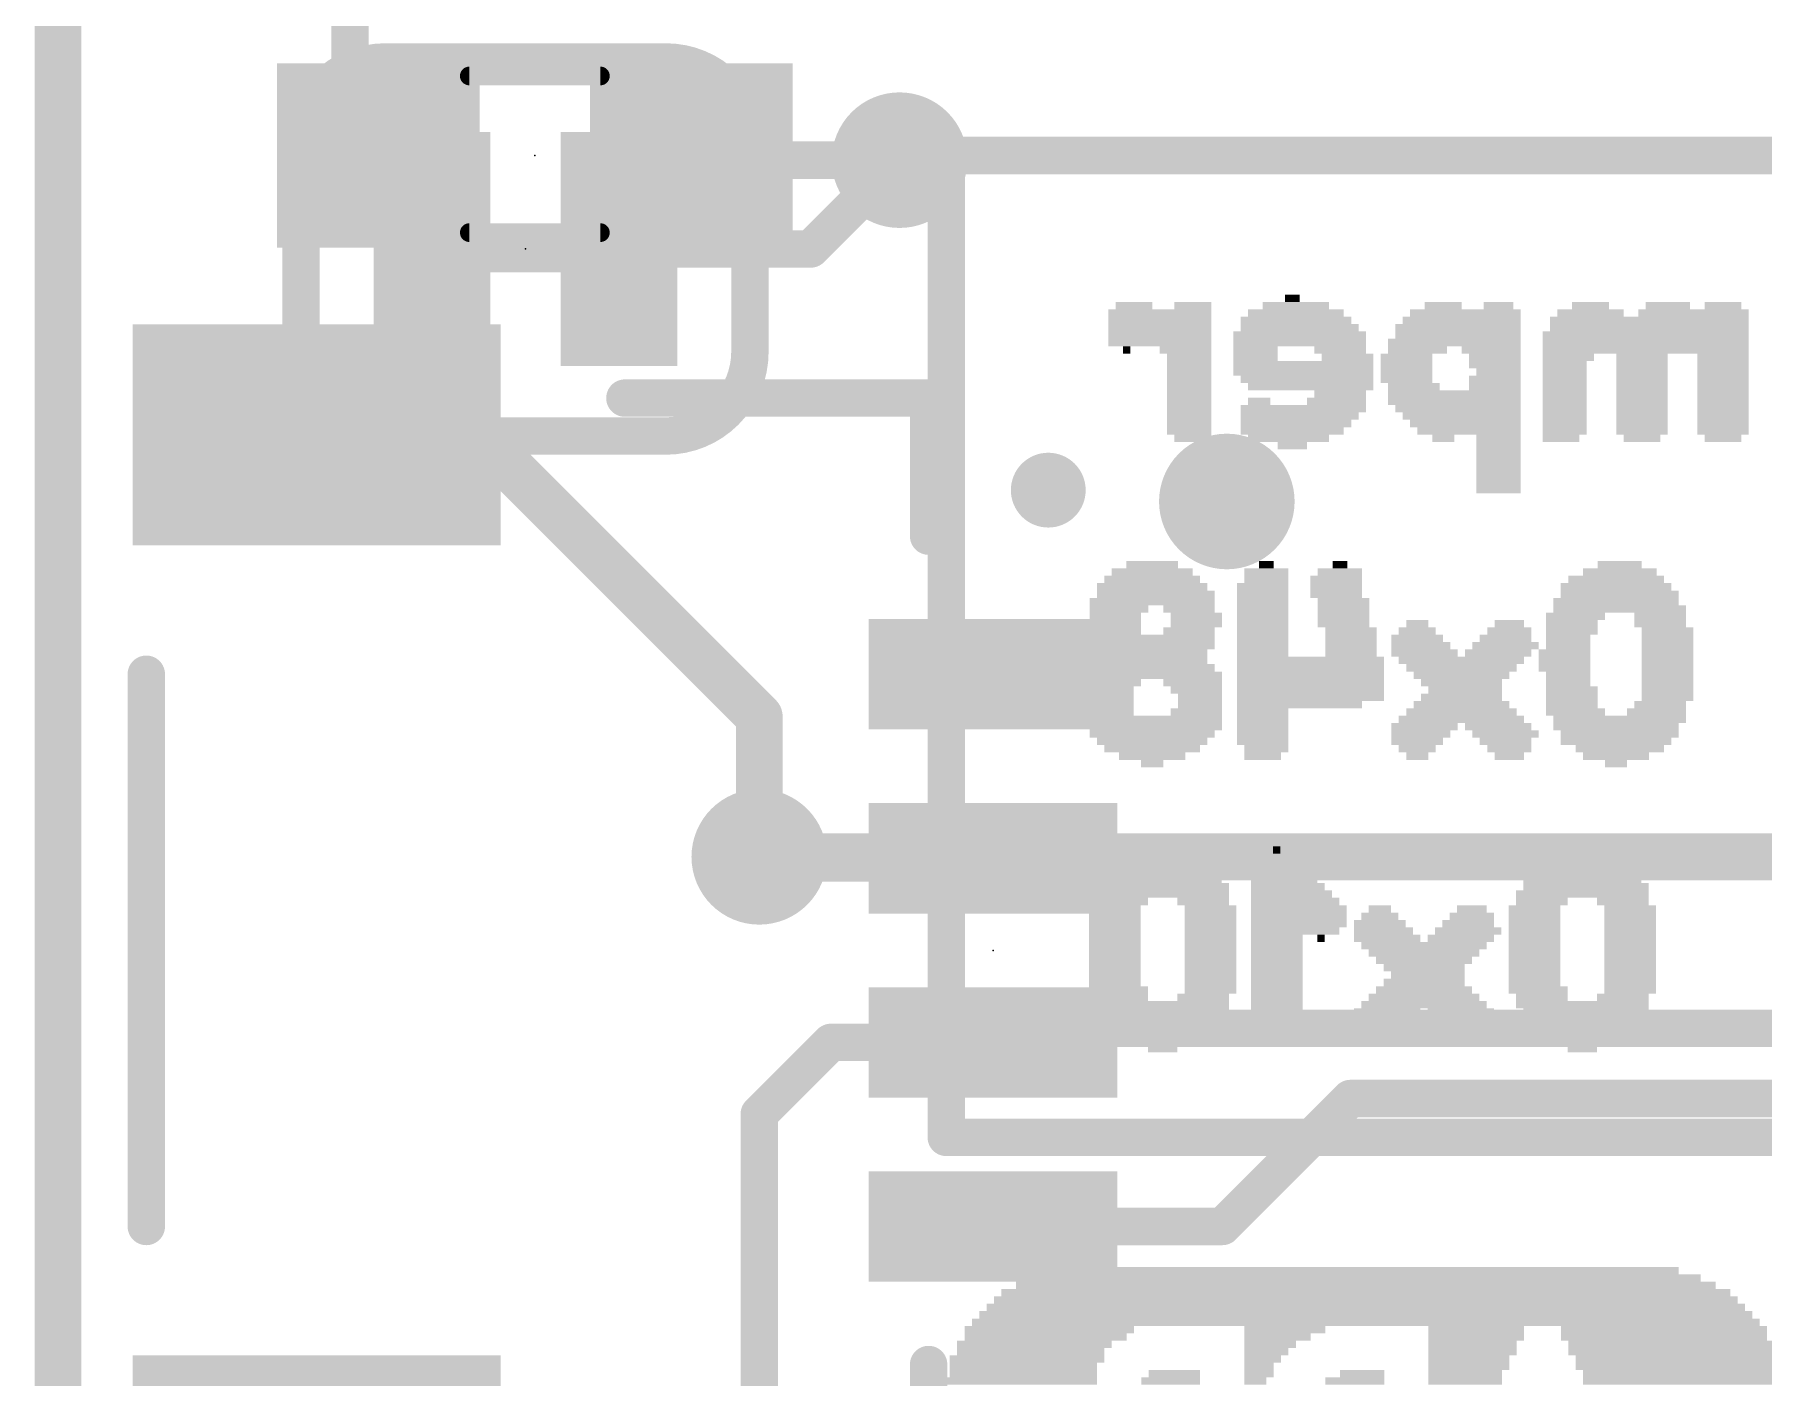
# Model space of a CAD drawing. Extents: x -25.4 to 61.2, y -12 to 25.5.
# Drawn here: x -0.13 to 9.27, y 10.38 to 17.67 of the extents above; entities that cross this region are included whole.
import ezdxf

# ---------------------------------------------------------------- set-up
doc = ezdxf.new("R2010")
doc.units = 0
for name, color, linetype in [('1', 12, 'CONTINUOUS'), ('16', 53, 'CONTINUOUS'), ('18', 110, 'CONTINUOUS'), ('20', 53, 'CONTINUOUS'), ('21', 41, 'CONTINUOUS'), ('22', 40, 'CONTINUOUS'), ('23', 53, 'CONTINUOUS'), ('24', 53, 'CONTINUOUS'), ('51', 53, 'CONTINUOUS')]:
    doc.layers.add(name, color=color, linetype=linetype)

# ---------------------------------------------------------------- blocks, each defined once
blk = doc.blocks.new('RECT')
blk.add_solid([(-0.5, -0.5), (0.5, -0.5), (-0.5, 0.5), (0.5, 0.5)])
blk = doc.blocks.new('ROUNDV')
at = {"const_width": 0.5}
blk.add_lwpolyline([(0, -0.25, 1), (0, 0.25, 1), (0, -0.25)], format="xyb", dxfattribs=at)

msp = doc.modelspace()

# ---------------------------------------------------------------- linework, layer by layer
at = {"layer": '1'}
for points, const_width in [([(0, 0), (0, 25.4)], 0.254), ([(1.5868, 18.3134), (1.5868, 17.172)], 0.2032), ([(1.7408, 17.018), (1.5868, 17.172)], 0.2032), ([(3.4408, 17.018), (3.4662, 16.9926)], 0.2032), ([(4.572, 16.9926), (3.4662, 16.9926)], 0.2032), ([(3.81, 13.208), (3.81, 13.2)], 0.254), ([(3.81, 13.2), (5.08, 13.2)], 0.254), ([(5.08, 12.2), (5.1562, 12.2762)], 0.2032), ([(10.7522, 12.2762), (5.1562, 12.2762)], 0.2032), ([(4.199, 12.2), (3.81, 11.811)], 0.2032), ([(5.08, 12.2), (4.199, 12.2)], 0.2032), ([(6.326, 11.2), (7.0212, 11.8952)], 0.2032), ([(7.0212, 11.8952), (10.91, 11.8952)], 0.2032), ([(3.81, 11.811), (3.81, 6.858)], 0.2032), ([(5.08, 11.2), (6.326, 11.2)], 0.2032)]:
    msp.add_lwpolyline(points, dxfattribs=dict(at, const_width=const_width))
for points, const_width in [([(1.6227, 17.2079, 1), (1.5509, 17.1361)], 0.1016), ([(1.536, 17.172, 1), (1.6376, 17.172)], 0.1016), ([(1.7049, 16.9821, 1), (1.7767, 17.0539)], 0.1016), ([(3.4767, 17.0539, 1), (3.4049, 16.9821)], 0.1016), ([(3.4662, 17.0434, 1), (3.4662, 16.9418)], 0.1016), ([(4.572, 16.9418, 1), (4.572, 17.0434)], 0.1016), ([(3.4303, 16.9567, 1), (3.5021, 17.0285)], 0.1016), ([(3.8735, 13.208, 1), (3.7465, 13.208)], 0.127), ([(3.81, 13.2635, 1), (3.81, 13.1365)], 0.127), ([(3.7465, 13.2, 1), (3.8735, 13.2)], 0.127), ([(5.08, 13.1365, 1), (5.08, 13.2635)], 0.127), ([(5.1562, 12.327, 1), (5.1562, 12.2254)], 0.1016), ([(5.1921, 12.2403, 1), (5.1203, 12.3121)], 0.1016), ([(4.199, 12.2508, 1), (4.199, 12.1492)], 0.1016), ([(4.2349, 12.1641, 1), (4.1631, 12.2359)], 0.1016), ([(5.0441, 12.2359, 1), (5.1159, 12.1641)], 0.1016), ([(5.08, 12.1492, 1), (5.08, 12.2508)], 0.1016), ([(7.0212, 11.946, 1), (7.0212, 11.8444)], 0.1016), ([(7.0571, 11.8593, 1), (6.9853, 11.9311)], 0.1016), ([(3.8608, 11.811, 1), (3.7592, 11.811)], 0.1016), ([(3.7741, 11.8469, 1), (3.8459, 11.7751)], 0.1016), ([(5.08, 11.2508, 1), (5.08, 11.1492)], 0.1016), ([(6.2901, 11.2359, 1), (6.3619, 11.1641)], 0.1016), ([(6.326, 11.1492, 1), (6.326, 11.2508)], 0.1016)]:
    msp.add_lwpolyline(points, format="xyb", dxfattribs=dict(at, const_width=const_width))
at = {"layer": '16'}
for points, const_width in [([(0, 0), (0, 25.4)], 0.254), ([(4.572, 16.9926), (4.0894, 16.51)], 0.2032), ([(2.032, 16.51), (2.032, 15.748)], 0.254), ([(4.0894, 16.51), (3.048, 16.51)], 0.2032), ([(3.81, 13.97), (2.032, 15.748)], 0.254), ([(3.81, 13.97), (3.81, 13.208)], 0.254), ([(3.81, 13.208), (13.4874, 13.208)], 0.254)]:
    msp.add_lwpolyline(points, dxfattribs=dict(at, const_width=const_width))
for points, const_width in [([(4.6079, 16.9567, 1), (4.5361, 17.0285)], 0.1016), ([(2.0955, 16.51, 1), (1.9685, 16.51)], 0.127), ([(3.048, 16.5608, 1), (3.048, 16.4592)], 0.1016), ([(4.0535, 16.5459, 1), (4.1253, 16.4741)], 0.1016), ([(4.0894, 16.4592, 1), (4.0894, 16.5608)], 0.1016), ([(2.0769, 15.7929, 1), (1.9871, 15.7031)], 0.127), ([(1.9685, 15.748, 1), (2.0955, 15.748)], 0.127), ([(3.8735, 13.97, 1), (3.7465, 13.97)], 0.127), ([(3.7651, 13.9251, 1), (3.8549, 14.0149)], 0.127), ([(3.81, 13.2715, 1), (3.81, 13.1445)], 0.127), ([(3.7465, 13.208, 1), (3.8735, 13.208)], 0.127)]:
    msp.add_lwpolyline(points, format="xyb", dxfattribs=dict(at, const_width=const_width))
at = {"layer": '20', "const_width": 0.2032}
msp.add_lwpolyline([(0, 0), (0, 25.4)], dxfattribs=at)
at = {"layer": '21', "const_width": 0.2032}
for points in [[(3.08, 15.7), (4.73, 15.7)], [(4.73, 15.7), (4.73, 14.95)], [(0.48, 14.2), (0.48, 11.2)], [(4.73, 10.45), (4.73, 9.7)]]:
    msp.add_lwpolyline(points, dxfattribs=at)
at = {"layer": '21'}
for points, const_width in [([(3.08, 15.7508, 1), (3.08, 15.6492)], 0.1016), ([(4.7808, 15.7, 1), (4.6792, 15.7)], 0.1016), ([(4.73, 15.6492, 1), (4.73, 15.7508)], 0.1016), ([(5.38, 15.0984, 1), (5.38, 15.3016, 1), (5.38, 15.0984)], 0.2032), ([(4.6792, 14.95, 1), (4.7808, 14.95)], 0.1016), ([(0.5308, 14.2, 1), (0.4292, 14.2)], 0.1016), ([(0.4292, 11.2, 1), (0.5308, 11.2)], 0.1016), ([(4.7808, 10.45, 1), (4.6792, 10.45)], 0.1016)]:
    msp.add_lwpolyline(points, format="xyb", dxfattribs=dict(at, const_width=const_width))
at = {"layer": '22'}
for points, const_width in [([(1.778, 17.526, 0.4142), (1.3208, 17.0688)], 0.2032), ([(1.778, 17.5768, 1), (1.778, 17.4752)], 0.1016), ([(1.778, 17.4752, 1), (1.778, 17.5768)], 0.1016), ([(3.7592, 17.0688, 0.4142), (3.302, 17.526)], 0.2032), ([(3.302, 17.5768, 1), (3.302, 17.4752)], 0.1016), ([(3.302, 17.4752, 1), (3.302, 17.5768)], 0.1016), ([(1.3716, 17.0688, 1), (1.27, 17.0688)], 0.1016), ([(1.27, 17.0688, 1), (1.3716, 17.0688)], 0.1016), ([(3.81, 17.0688, 1), (3.7084, 17.0688)], 0.1016), ([(3.7084, 17.0688, 1), (3.81, 17.0688)], 0.1016), ([(4.8768, 17.018, 1), (4.7752, 17.018)], 0.1016), ([(4.826, 17.0688, 1), (4.826, 16.9672)], 0.1016), ([(1.3208, 15.9512, 0.4142), (1.778, 15.494)], 0.2032), ([(1.3716, 15.9512, 1), (1.27, 15.9512)], 0.1016), ([(1.27, 15.9512, 1), (1.3716, 15.9512)], 0.1016), ([(3.302, 15.494, 0.4142), (3.7592, 15.9512)], 0.2032), ([(3.81, 15.9512, 1), (3.7084, 15.9512)], 0.1016), ([(3.7084, 15.9512, 1), (3.81, 15.9512)], 0.1016), ([(1.778, 15.5448, 1), (1.778, 15.4432)], 0.1016), ([(1.778, 15.4432, 1), (1.778, 15.5448)], 0.1016), ([(3.302, 15.5448, 1), (3.302, 15.4432)], 0.1016), ([(3.302, 15.4432, 1), (3.302, 15.5448)], 0.1016), ([(4.826, 11.7348, 1), (4.826, 11.6332)], 0.1016), ([(4.7752, 11.684, 1), (4.8768, 11.684)], 0.1016)]:
    msp.add_lwpolyline(points, format="xyb", dxfattribs=dict(at, const_width=const_width))
at = {"layer": '22', "const_width": 0.2032}
for points in [[(3.302, 17.526), (1.778, 17.526)], [(1.3208, 15.9512), (1.3208, 17.0688)], [(3.7592, 15.9512), (3.7592, 17.0688)], [(4.826, 11.684), (4.826, 17.018)], [(4.826, 17.018), (15.748, 17.018)], [(1.778, 15.494), (3.302, 15.494)], [(15.748, 11.684), (4.826, 11.684)]]:
    msp.add_lwpolyline(points, dxfattribs=at)
at = {"layer": '23'}
for p in [(2.5908, 17.018), (5.08, 12.7)]:
    msp.add_point(p, dxfattribs=at)
at = {"layer": '24'}
msp.add_point((2.54, 16.51), dxfattribs=at)
at = {"layer": '51', "const_width": 0.1016}
for points in [[(2.2348, 17.45), (2.9468, 17.45)], [(2.2348, 16.599), (2.9468, 16.599)]]:
    msp.add_lwpolyline(points, dxfattribs=at)
at = {"layer": '51', "const_width": 0.0508}
for points in [[(2.2348, 17.4754, 1), (2.2348, 17.4246)], [(2.9468, 17.4246, 1), (2.9468, 17.4754)], [(2.2348, 16.6244, 1), (2.2348, 16.5736)], [(2.9468, 16.5736, 1), (2.9468, 16.6244)]]:
    msp.add_lwpolyline(points, format="xyb", dxfattribs=at)

# ---------------------------------------------------------------- block references
at = {"layer": '1', "xscale": 1.1}
for p in [(1.7408, 17.018), (3.4408, 17.018)]:
    msp.add_blockref('RECT', p, dxfattribs=at)
at = {"layer": '1', "rotation": 270}
for p, xscale, yscale in [((1.405, 15.5), 1.2, 2), ((5.08, 14.2), 0.6, 1.35), ((5.08, 13.2), 0.6, 1.35), ((5.08, 12.2), 0.6, 1.35), ((5.08, 11.2), 0.6, 1.35), ((1.405, 9.9), 1.2, 2)]:
    msp.add_blockref('RECT', p, dxfattribs=dict(at, xscale=xscale, yscale=yscale))
at = {"layer": '16', "rotation": 180}
for p, xscale, yscale in [((2.032, 16.51), 0.635, 1.27), ((3.048, 16.51), 0.635, 1.27), ((2.54, 16.51), 0.4064, 0.254)]:
    msp.add_blockref('RECT', p, dxfattribs=dict(at, xscale=xscale, yscale=yscale))
at = {"layer": '18', "xscale": 0.7366, "yscale": 0.7366}
for p in [(4.572, 16.9926), (4.572, 16.9926), (6.35, 15.1384), (6.35, 15.1384), (3.81, 13.208), (3.81, 13.208)]:
    msp.add_blockref('ROUNDV', p, dxfattribs=at)
at = {"layer": '22', "yscale": 0.04, "rotation": 180}
for p, xscale in [((6.7056, 16.242), 0.08), ((5.9856, 16.162), 0.56), ((5.8456, 16.202), 0.2), ((6.1656, 16.202), 0.2), ((6.7256, 16.162), 0.52), ((6.7256, 16.202), 0.36), ((7.6456, 16.162), 0.6), ((7.5256, 16.202), 0.2), ((7.8256, 16.202), 0.16), ((8.3256, 16.162), 0.36), ((8.3256, 16.202), 0.2), ((8.8856, 16.162), 0.6), ((8.7456, 16.202), 0.24), ((9.0456, 16.202), 0.2), ((5.9856, 16.122), 0.56), ((5.9856, 16.082), 0.56), ((5.9856, 16.042), 0.56), ((6.7456, 16.042), 0.72), ((6.7256, 16.122), 0.6), ((6.7456, 16.082), 0.64), ((7.6056, 16.082), 0.68), ((7.6056, 16.042), 0.68), ((7.6256, 16.122), 0.64), ((8.6256, 16.042), 1.12), ((8.6456, 16.122), 1.08), ((8.6456, 16.082), 1.08), ((5.9856, 16.002), 0.56), ((5.8056, 15.962), 0.04), ((6.1256, 15.962), 0.28), ((6.7456, 16.002), 0.72), ((6.5056, 15.962), 0.24), ((6.9656, 15.962), 0.28), ((7.5856, 16.002), 0.72), ((7.3856, 15.962), 0.32), ((7.7856, 15.962), 0.32), ((8.6256, 16.002), 1.12), ((8.6256, 15.962), 1.12), ((6.1456, 15.922), 0.24), ((6.1456, 15.882), 0.24), ((6.5056, 15.922), 0.24), ((6.7656, 15.882), 0.76), ((7.0056, 15.922), 0.28), ((7.3256, 15.922), 0.28), ((7.3256, 15.882), 0.28), ((7.8056, 15.922), 0.28), ((7.8056, 15.882), 0.28), ((8.2056, 15.922), 0.28), ((8.1856, 15.882), 0.24), ((8.6056, 15.922), 0.28), ((8.6056, 15.882), 0.28), ((9.0456, 15.922), 0.28), ((9.0456, 15.882), 0.28), ((6.1456, 15.842), 0.24), ((6.1456, 15.802), 0.24), ((6.1456, 15.762), 0.24), ((6.7656, 15.842), 0.76), ((6.7856, 15.802), 0.72), ((6.8056, 15.762), 0.68), ((7.3256, 15.842), 0.28), ((7.3256, 15.802), 0.28), ((7.3656, 15.762), 0.28), ((7.8056, 15.802), 0.28), ((7.8056, 15.762), 0.28), ((7.8256, 15.842), 0.24), ((8.1856, 15.842), 0.24), ((8.1856, 15.802), 0.24), ((8.1856, 15.762), 0.24), ((8.6056, 15.842), 0.28), ((8.6056, 15.802), 0.28), ((8.6056, 15.762), 0.28), ((9.0456, 15.842), 0.28), ((9.0456, 15.802), 0.28), ((9.0456, 15.762), 0.28), ((6.1456, 15.722), 0.24), ((6.1456, 15.682), 0.24), ((6.5256, 15.682), 0.12), ((6.9456, 15.682), 0.32), ((6.9656, 15.722), 0.28), ((7.5856, 15.722), 0.72), ((7.5856, 15.682), 0.72), ((8.1856, 15.722), 0.24), ((8.1856, 15.682), 0.24), ((8.6056, 15.722), 0.28), ((8.6056, 15.682), 0.28), ((9.0456, 15.722), 0.28), ((9.0456, 15.682), 0.28), ((6.1456, 15.642), 0.24), ((6.1456, 15.602), 0.24), ((6.7656, 15.642), 0.68), ((6.7456, 15.602), 0.64), ((7.6056, 15.642), 0.68), ((7.6256, 15.602), 0.64), ((8.1856, 15.642), 0.24), ((8.1856, 15.602), 0.24), ((8.6056, 15.642), 0.28), ((8.6056, 15.602), 0.28), ((9.0456, 15.642), 0.28), ((9.0456, 15.602), 0.28), ((6.1456, 15.562), 0.24), ((6.1456, 15.522), 0.24), ((6.1656, 15.482), 0.2), ((6.7256, 15.562), 0.6), ((6.7056, 15.522), 0.56), ((6.6856, 15.482), 0.44), ((7.6456, 15.562), 0.6), ((7.6656, 15.522), 0.56), ((7.5256, 15.482), 0.12), ((7.8256, 15.482), 0.24), ((8.1856, 15.562), 0.24), ((8.1856, 15.522), 0.24), ((8.1656, 15.482), 0.2), ((8.6056, 15.562), 0.28), ((8.6056, 15.522), 0.28), ((8.6056, 15.482), 0.2), ((9.0456, 15.562), 0.28), ((9.0456, 15.522), 0.28), ((9.0456, 15.482), 0.2), ((6.7056, 15.442), 0.16), ((7.8256, 15.442), 0.24), ((7.8256, 15.402), 0.24), ((7.8256, 15.362), 0.24), ((7.8256, 15.322), 0.24), ((7.8256, 15.282), 0.24), ((7.8256, 15.242), 0.24), ((7.8256, 15.202), 0.24), ((5.9444, 14.7548), 0.44), ((5.9444, 14.7948), 0.28), ((6.5644, 14.7548), 0.24), ((6.5644, 14.7948), 0.08), ((6.9644, 14.7548), 0.24), ((6.9644, 14.7948), 0.08), ((8.4844, 14.7548), 0.4), ((8.4844, 14.7948), 0.24), ((5.9444, 14.6748), 0.6), ((5.9644, 14.6348), 0.64), ((5.9444, 14.7148), 0.52), ((6.5444, 14.6748), 0.28), ((6.5444, 14.6348), 0.28), ((6.5644, 14.7148), 0.24), ((6.9444, 14.7148), 0.28), ((6.9444, 14.6748), 0.28), ((6.9444, 14.6348), 0.28), ((8.4644, 14.6748), 0.6), ((8.4844, 14.6348), 0.64), ((8.4644, 14.7148), 0.52), ((5.9444, 14.5948), 0.68), ((5.7644, 14.5548), 0.32), ((6.1444, 14.5548), 0.28), ((6.5444, 14.5948), 0.28), ((6.5444, 14.5548), 0.28), ((6.9844, 14.5948), 0.28), ((6.9844, 14.5548), 0.28), ((8.4644, 14.5948), 0.68), ((8.4844, 14.5548), 0.72), ((5.7444, 14.5148), 0.28), ((5.7444, 14.4748), 0.28), ((6.1844, 14.5148), 0.28), ((6.1844, 14.4748), 0.28), ((6.5444, 14.5148), 0.28), ((6.5444, 14.4748), 0.28), ((6.9844, 14.5148), 0.28), ((6.9844, 14.4748), 0.28), ((7.3844, 14.4748), 0.12), ((7.8844, 14.4748), 0.16), ((8.2444, 14.5148), 0.32), ((8.2244, 14.4748), 0.28), ((8.7044, 14.5148), 0.28), ((8.7044, 14.4748), 0.28), ((5.7444, 14.4348), 0.28), ((5.9444, 14.3948), 0.68), ((5.9644, 14.3548), 0.64), ((6.1444, 14.4348), 0.28), ((6.5444, 14.4348), 0.28), ((6.5444, 14.3948), 0.28), ((6.5444, 14.3548), 0.28), ((7.0244, 14.4348), 0.28), ((7.0244, 14.3948), 0.28), ((7.0244, 14.3548), 0.28), ((7.3844, 14.3948), 0.28), ((7.4044, 14.3548), 0.32), ((7.3844, 14.4348), 0.2), ((7.8644, 14.3548), 0.36), ((7.8644, 14.3948), 0.28), ((7.8844, 14.4348), 0.24), ((8.2244, 14.4348), 0.28), ((8.2044, 14.3948), 0.24), ((8.2044, 14.3548), 0.24), ((8.7444, 14.4348), 0.28), ((8.7444, 14.3948), 0.28), ((8.7444, 14.3548), 0.28), ((5.9444, 14.3148), 0.6), ((5.9444, 14.2748), 0.6), ((6.5444, 14.3148), 0.28), ((6.8044, 14.2748), 0.8), ((7.0244, 14.3148), 0.28), ((7.4244, 14.3148), 0.36), ((7.6244, 14.2748), 0.68), ((7.8244, 14.3148), 0.36), ((8.1844, 14.3148), 0.28), ((8.1844, 14.2748), 0.28), ((8.7444, 14.3148), 0.28), ((8.7444, 14.2748), 0.28), ((5.9444, 14.2348), 0.68), ((5.9644, 14.1948), 0.72), ((6.8044, 14.2348), 0.8), ((6.8044, 14.1948), 0.8), ((7.6244, 14.2348), 0.6), ((7.6244, 14.1948), 0.52), ((8.1844, 14.2348), 0.28), ((8.2044, 14.1948), 0.24), ((8.7444, 14.2348), 0.28), ((8.7444, 14.1948), 0.28), ((5.7244, 14.1548), 0.32), ((5.7044, 14.1148), 0.28), ((5.7044, 14.0748), 0.28), ((6.1644, 14.1548), 0.32), ((6.1844, 14.1148), 0.28), ((6.2044, 14.0748), 0.24), ((6.8044, 14.1548), 0.8), ((6.8044, 14.1148), 0.8), ((6.8044, 14.0748), 0.8), ((7.6244, 14.1548), 0.44), ((7.6244, 14.0748), 0.44), ((7.6444, 14.1148), 0.4), ((8.2044, 14.1548), 0.24), ((8.2244, 14.1148), 0.28), ((8.2244, 14.0748), 0.28), ((8.7444, 14.1548), 0.28), ((8.7444, 14.1148), 0.28), ((8.7444, 14.0748), 0.28), ((5.7044, 14.0348), 0.28), ((5.7044, 13.9948), 0.28), ((6.1844, 13.9948), 0.28), ((6.2044, 14.0348), 0.24), ((6.7444, 14.0348), 0.68), ((6.5444, 13.9948), 0.28), ((7.6244, 13.9948), 0.6), ((7.6244, 14.0348), 0.52), ((8.2244, 14.0348), 0.28), ((8.2444, 13.9948), 0.32), ((8.6844, 13.9948), 0.32), ((8.7044, 14.0348), 0.28), ((5.9444, 13.9548), 0.76), ((5.9644, 13.9148), 0.72), ((6.5444, 13.9548), 0.28), ((6.5444, 13.9148), 0.28), ((7.4244, 13.9148), 0.36), ((7.6244, 13.9548), 0.68), ((7.8244, 13.9148), 0.36), ((8.4844, 13.9548), 0.72), ((8.4644, 13.9148), 0.68), ((5.9444, 13.8748), 0.68), ((5.9444, 13.8348), 0.6), ((5.9444, 13.7948), 0.52), ((6.5444, 13.8748), 0.28), ((6.5444, 13.8348), 0.28), ((6.5644, 13.7948), 0.24), ((7.4044, 13.8748), 0.32), ((7.3844, 13.8348), 0.28), ((7.3844, 13.7948), 0.2), ((7.8644, 13.8748), 0.36), ((7.8644, 13.8348), 0.28), ((7.8844, 13.7948), 0.24), ((8.4844, 13.8748), 0.64), ((8.4644, 13.8348), 0.6), ((8.4844, 13.7948), 0.48), ((5.9444, 13.7548), 0.36), ((5.9444, 13.7148), 0.12), ((6.5444, 13.7548), 0.2), ((7.3844, 13.7548), 0.12), ((7.8844, 13.7548), 0.16), ((8.4644, 13.7548), 0.36), ((8.4644, 13.7148), 0.12), ((6.0012, 13.2454), 0.24), ((6.6212, 13.2454), 0.04), ((8.2812, 13.2454), 0.24), ((6.0212, 13.1654), 0.52), ((6.0012, 13.2054), 0.4), ((6.6012, 13.2054), 0.24), ((6.6212, 13.1654), 0.28), ((8.3012, 13.1654), 0.52), ((8.2812, 13.2054), 0.4), ((6.0012, 13.0854), 0.64), ((6.0212, 13.0454), 0.68), ((6.0012, 13.1254), 0.56), ((6.6412, 13.1254), 0.32), ((6.6612, 13.0854), 0.36), ((6.6812, 13.0454), 0.4), ((8.2812, 13.0854), 0.64), ((8.3012, 13.0454), 0.68), ((8.2812, 13.1254), 0.56), ((6.0012, 13.0054), 0.72), ((5.7812, 12.9654), 0.28), ((6.2212, 12.9654), 0.28), ((6.7012, 13.0054), 0.44), ((6.7212, 12.9654), 0.48), ((8.2812, 13.0054), 0.72), ((8.0612, 12.9654), 0.28), ((8.5012, 12.9654), 0.28), ((5.7412, 12.9254), 0.28), ((5.7412, 12.8854), 0.28), ((6.2612, 12.9254), 0.28), ((6.2612, 12.8854), 0.28), ((6.7412, 12.9254), 0.52), ((6.7412, 12.8854), 0.52), ((7.1812, 12.8854), 0.2), ((7.1812, 12.9254), 0.12), ((7.6812, 12.8854), 0.24), ((7.6812, 12.9254), 0.16), ((8.0212, 12.9254), 0.28), ((8.0212, 12.8854), 0.28), ((8.5412, 12.9254), 0.28), ((8.5412, 12.8854), 0.28), ((5.7412, 12.8454), 0.28), ((5.7412, 12.8054), 0.28), ((5.7412, 12.7654), 0.28), ((6.2612, 12.8454), 0.28), ((6.2612, 12.8054), 0.28), ((6.2612, 12.7654), 0.28), ((6.7412, 12.8454), 0.52), ((6.7212, 12.8054), 0.48), ((6.6212, 12.7654), 0.28), ((6.8612, 12.7654), 0.04), ((7.1812, 12.8454), 0.28), ((7.2012, 12.8054), 0.32), ((7.2212, 12.7654), 0.36), ((7.6212, 12.7654), 0.36), ((7.6612, 12.8054), 0.36), ((7.6612, 12.8454), 0.28), ((8.0212, 12.8454), 0.28), ((8.0212, 12.8054), 0.28), ((8.0212, 12.7654), 0.28), ((8.5412, 12.8454), 0.28), ((8.5412, 12.8054), 0.28), ((8.5412, 12.7654), 0.28), ((5.7412, 12.7254), 0.28), ((5.7412, 12.6854), 0.28), ((6.2612, 12.7254), 0.28), ((6.2612, 12.6854), 0.28), ((6.6212, 12.7254), 0.28), ((6.6212, 12.6854), 0.28), ((7.4212, 12.7254), 0.68), ((7.4212, 12.6854), 0.6), ((8.0212, 12.7254), 0.28), ((8.0212, 12.6854), 0.28), ((8.5412, 12.7254), 0.28), ((8.5412, 12.6854), 0.28), ((5.7412, 12.6454), 0.28), ((5.7412, 12.6054), 0.28), ((6.2612, 12.6454), 0.28), ((6.2612, 12.6054), 0.28), ((6.6212, 12.6454), 0.28), ((6.6212, 12.6054), 0.28), ((7.4212, 12.6454), 0.52), ((7.4212, 12.6054), 0.44), ((8.0212, 12.6454), 0.28), ((8.0212, 12.6054), 0.28), ((8.5412, 12.6454), 0.28), ((8.5412, 12.6054), 0.28), ((5.7412, 12.5654), 0.28), ((5.7412, 12.5254), 0.28), ((5.7612, 12.4854), 0.32), ((6.2612, 12.5654), 0.28), ((6.2612, 12.5254), 0.28), ((6.2612, 12.4854), 0.28), ((6.6212, 12.5654), 0.28), ((6.6212, 12.5254), 0.28), ((6.6212, 12.4854), 0.28), ((7.4212, 12.4854), 0.52), ((7.4212, 12.5254), 0.44), ((7.4412, 12.5654), 0.4), ((8.0212, 12.5654), 0.28), ((8.0212, 12.5254), 0.28), ((8.0412, 12.4854), 0.32), ((8.5412, 12.5654), 0.28), ((8.5412, 12.5254), 0.28), ((8.5412, 12.4854), 0.28), ((5.7812, 12.4454), 0.28), ((6.0012, 12.4054), 0.72), ((6.2212, 12.4454), 0.28), ((6.6212, 12.4454), 0.28), ((6.6212, 12.4054), 0.28), ((7.4212, 12.4054), 0.68), ((7.4212, 12.4454), 0.6), ((8.0612, 12.4454), 0.28), ((8.2812, 12.4054), 0.72), ((8.5012, 12.4454), 0.28), ((6.0212, 12.3654), 0.68), ((6.0012, 12.3254), 0.64), ((6.0012, 12.2854), 0.56), ((6.6212, 12.3654), 0.28), ((6.6212, 12.3254), 0.28), ((6.6212, 12.2854), 0.28), ((7.2212, 12.3654), 0.36), ((7.2012, 12.3254), 0.32), ((7.1812, 12.2854), 0.28), ((7.6212, 12.3654), 0.36), ((7.6612, 12.3254), 0.36), ((7.6612, 12.2854), 0.28), ((8.3012, 12.3654), 0.68), ((8.2812, 12.3254), 0.64), ((8.2812, 12.2854), 0.56), ((6.0012, 12.2454), 0.48), ((6.0012, 12.2054), 0.4), ((6.6212, 12.2454), 0.28), ((6.6212, 12.2054), 0.2), ((7.1812, 12.2454), 0.2), ((7.1812, 12.2054), 0.12), ((7.6812, 12.2454), 0.24), ((7.6812, 12.2054), 0.16), ((8.2812, 12.2454), 0.48), ((8.2812, 12.2054), 0.4), ((6.0012, 12.1654), 0.16), ((8.2812, 12.1654), 0.16), ((7.105, 10.88), 3.8), ((7.105, 10.92), 3.64), ((7.105, 10.96), 3.4), ((7.105, 10.8), 4.04), ((7.105, 10.84), 3.96), ((7.105, 10.72), 4.2), ((7.105, 10.76), 4.12), ((5.385, 10.64), 0.92), ((5.365, 10.6), 0.88), ((7.105, 10.68), 4.28), ((6.665, 10.64), 0.44), ((6.625, 10.6), 0.36), ((7.705, 10.64), 0.52), ((7.705, 10.6), 0.52), ((8.725, 10.64), 1.12), ((8.725, 10.6), 1.12), ((5.305, 10.56), 0.84), ((5.285, 10.52), 0.8), ((6.585, 10.56), 0.28), ((6.565, 10.52), 0.24), ((7.685, 10.56), 0.48), ((7.685, 10.52), 0.48), ((8.765, 10.56), 1.12), ((8.765, 10.52), 1.12), ((5.265, 10.48), 0.84), ((5.245, 10.44), 0.8), ((6.545, 10.48), 0.2), ((6.525, 10.44), 0.16), ((7.665, 10.48), 0.44), ((7.665, 10.44), 0.44), ((8.805, 10.48), 1.12), ((8.805, 10.44), 1.12), ((5.225, 10.36), 0.84), ((5.245, 10.4), 0.8), ((6.045, 10.36), 0.32), ((6.065, 10.4), 0.28), ((6.525, 10.4), 0.16), ((6.505, 10.36), 0.12), ((7.045, 10.36), 0.32), ((7.085, 10.4), 0.24), ((7.645, 10.4), 0.4), ((7.645, 10.36), 0.4), ((8.825, 10.4), 1.08), ((8.845, 10.36), 1.12)]:
    msp.add_blockref('RECT', p, dxfattribs=dict(at, xscale=xscale))
at = {"layer": '51', "xscale": 0.5001, "yscale": 0.95}
for p in [(2.0027, 17.0231), (3.1711, 17.0231)]:
    msp.add_blockref('RECT', p, dxfattribs=at)

doc.saveas('drawing.dxf')
